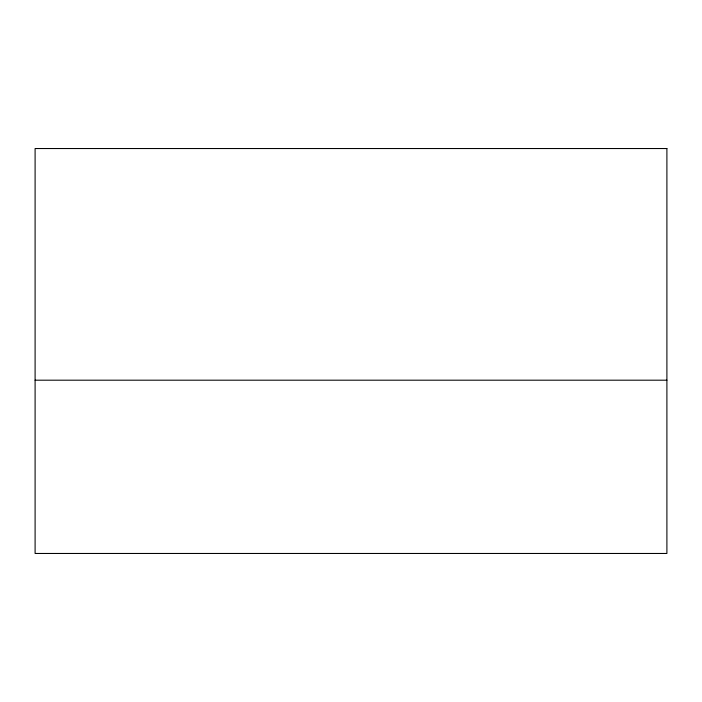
<?xml version="1.0" encoding="UTF-8"?>
<svg xmlns="http://www.w3.org/2000/svg" width="702" height="702" viewBox="0 0 702 702"><rect width="100%" height="100%" fill="white"/><g stroke="black" fill="none" stroke-linecap="round" stroke-linejoin="round"><path stroke-width="1.05" d="M35.1 380.194L666.9 380.194M666.9 148.534L35.1 148.534L35.1 553.466L666.9 553.466L666.9 148.534"/></g></svg>
